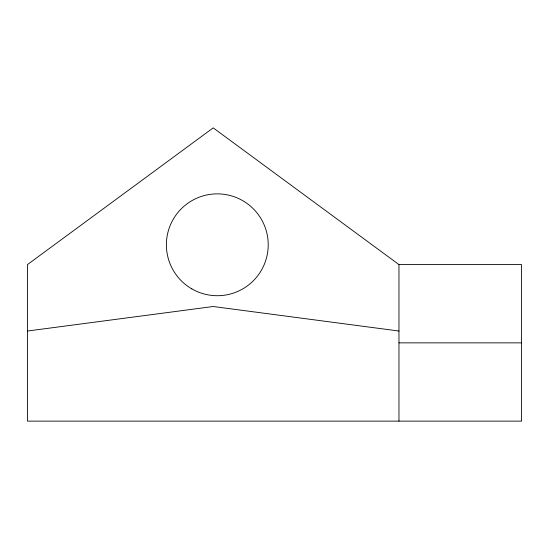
<?xml version="1.0" encoding="UTF-8"?>
<svg xmlns="http://www.w3.org/2000/svg" width="549" height="549" viewBox="0 0 549 549"><rect width="100%" height="100%" fill="white"/><g stroke="black" fill="none" stroke-linecap="round" stroke-linejoin="round"><path stroke-width="0.82" d="M27.45 331.026L213.211 306.514L398.965 331.026M398.965 264.597L521.55 264.597L521.55 421.124L27.45 421.124L27.45 264.597L213.211 127.876L398.965 264.597L398.965 421.124M398.965 342.864L521.55 342.864M191.841 288.891A50.92 50.92 0 0 0 268.221 244.792A50.92 50.92 0 0 0 191.841 200.694A50.92 50.92 0 0 0 191.841 288.891"/></g></svg>
